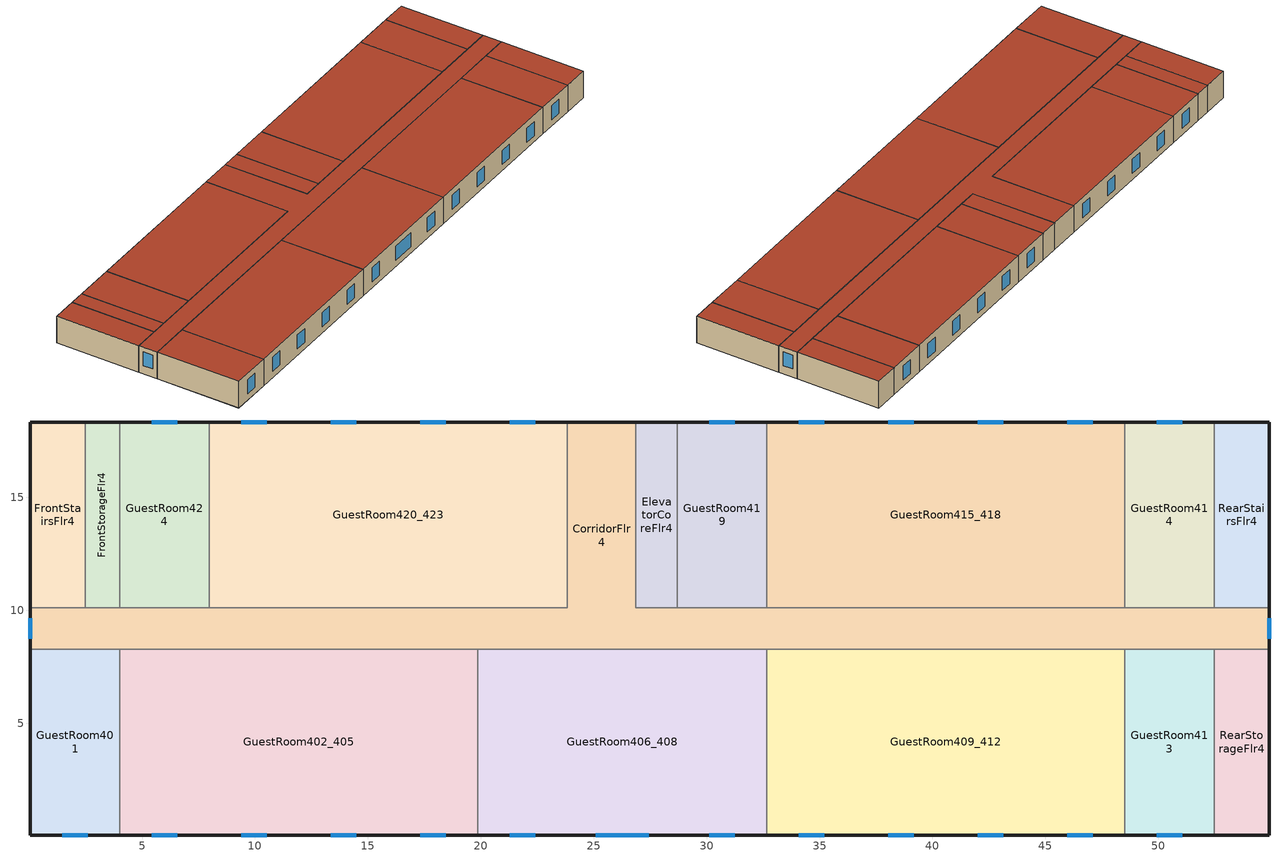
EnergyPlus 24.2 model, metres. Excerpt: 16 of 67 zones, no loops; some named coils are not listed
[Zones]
CorridorFlr4
 floor to CorridorFlr3 (int_slab_floor): 54.91,8.28 0.05,8.28 0.05,10.11 23.82,10.11 23.82,18.34 26.87,18.34 26.87,10.11 54.91,10.11 z8.84
 wall outside (res_ext_wall): 54.91,8.28 54.91,10.11 / 26.87,18.34 23.82,18.34 / 0.05,10.11 0.05,8.28 z8.84:11.58
 wall to GuestRoom414 (int_wall): 52.47,10.11 48.51,10.11 z8.84:11.58
 wall to GuestRoom415_418 (int_wall): 48.51,10.11 32.66,10.11 z8.84:11.58
 wall to GuestRoom419 (int_wall): 32.66,10.11 28.7,10.11 z8.84:11.58
 wall to ElevatorCoreFlr4 (int_wall): 28.7,10.11 26.87,10.11 26.87,18.34 z8.84:11.58
 wall to GuestRoom420_423 (int_wall): 23.82,18.34 23.82,10.11 7.97,10.11 z8.84:11.58
 wall to GuestRoom424 (int_wall): 7.97,10.11 4.01,10.11 z8.84:11.58
 wall to FrontStorageFlr4 (int_wall): 4.01,10.11 2.49,10.11 z8.84:11.58
 wall to FrontStairsFlr4 (int_wall): 2.49,10.11 0.05,10.11 z8.84:11.58
 wall to GuestRoom401 (int_wall): 0.05,8.28 4.01,8.28 z8.84:11.58
 wall to GuestRoom402_405 (int_wall): 4.01,8.28 19.86,8.28 z8.84:11.58
 wall to GuestRoom406_408 (int_wall): 19.86,8.28 32.66,8.28 z8.84:11.58
 wall to GuestRoom409_412 (int_wall): 32.66,8.28 48.51,8.28 z8.84:11.58
 wall to GuestRoom413 (int_wall): 48.51,8.28 52.47,8.28 z8.84:11.58
 wall to RearStorageFlr4 (int_wall): 52.47,8.28 54.91,8.28 z8.84:11.58
 wall to RearStairsFlr4 (int_wall): 54.91,10.11 52.47,10.11 z8.84:11.58
 window (ResWindow_U_0.37_SHGC_0.38): 54.91,8.73 54.91,9.66 / 0.05,9.66 0.05,8.73 z9.68:11.1
 roof outside (res_roof): 0.05,8.28 54.91,8.28 54.91,10.11 26.87,10.11 26.87,18.34 23.82,18.34 23.82,10.11 0.05,10.11 z11.58
ElevatorCoreFlr4
 floor to ElevatorCoreFlr3 (int_slab_floor): 28.7,10.11 26.87,10.11 26.87,18.34 28.7,18.34 z8.84
 wall outside (res_ext_wall): 28.7,18.34 26.87,18.34 z8.84:11.58
 wall to GuestRoom419 (int_wall): 28.7,10.11 28.7,18.34 z8.84:11.58
 roof outside (res_roof): 26.87,10.11 28.7,10.11 28.7,18.34 26.87,18.34 z11.58
FrontStairsFlr4
 floor to FrontStairsFlr3 (int_slab_floor): 2.49,10.11 0.05,10.11 0.05,18.34 2.49,18.34 z8.84
 wall outside (res_ext_wall): 2.49,18.34 0.05,18.34 0.05,10.11 z8.84:11.58
 wall to FrontStorageFlr4 (int_wall): 2.49,10.11 2.49,18.34 z8.84:11.58
 roof outside (res_roof): 0.05,10.11 2.49,10.11 2.49,18.34 0.05,18.34 z11.58
FrontStorageFlr4
 floor to FrontStorageFlr3 (int_slab_floor): 4.01,10.11 2.49,10.11 2.49,18.34 4.01,18.34 z8.84
 wall outside (res_ext_wall): 4.01,18.34 2.49,18.34 z8.84:11.58
 wall to GuestRoom424 (int_wall): 4.01,10.11 4.01,18.34 z8.84:11.58
 roof outside (res_roof): 2.49,10.11 4.01,10.11 4.01,18.34 2.49,18.34 z11.58
GuestRoom401
 floor to GuestRoom301 (int_slab_floor): 4.01,0.05 0.05,0.05 0.05,8.28 4.01,8.28 z8.84
 wall outside (res_ext_wall): 0.05,8.28 0.05,0.05 4.01,0.05 z8.84:11.58
 wall to GuestRoom402_405 (int_wall): 4.01,0.05 4.01,8.28 z8.84:11.58
 window (ResWindow_U_0.37_SHGC_0.38): 1.46,0.05 2.6,0.05 z9.49:10.93
 roof outside (res_roof): 0.05,0.05 4.01,0.05 4.01,8.28 0.05,8.28 z11.58
GuestRoom402_405
 floor to GuestRoom302_305 (int_slab_floor): 19.86,0.05 4.01,0.05 4.01,8.28 19.86,8.28 z8.84
 wall outside (res_ext_wall): 4.01,0.05 19.86,0.05 z8.84:11.58
 wall to GuestRoom406_408 (int_wall): 19.86,0.05 19.86,8.28 z8.84:11.58
 window (ResWindow_U_0.37_SHGC_0.38): 5.42,0.05 6.56,0.05 / 9.39,0.05 10.52,0.05 / 13.35,0.05 14.49,0.05 / 17.31,0.05 18.45,0.05 z9.49:10.93
 roof outside (res_roof): 4.01,0.05 19.86,0.05 19.86,8.28 4.01,8.28 z11.58
GuestRoom406_408
 floor to GuestRoom306_308 (int_slab_floor): 32.66,0.05 19.86,0.05 19.86,8.28 32.66,8.28 z8.84
 wall outside (res_ext_wall): 19.86,0.05 32.66,0.05 z8.84:11.58
 wall to GuestRoom409_412 (int_wall): 32.66,0.05 32.66,8.28 z8.84:11.58
 window (ResWindow_U_0.37_SHGC_0.38): 21.27,0.05 22.41,0.05 / 30.11,0.05 31.25,0.05 / 25.08,0.05 27.44,0.05 z9.49:10.93
 roof outside (res_roof): 19.86,0.05 32.66,0.05 32.66,8.28 19.86,8.28 z11.58
GuestRoom409_412
 floor to GuestRoom309_312 (int_slab_floor): 48.51,0.05 32.66,0.05 32.66,8.28 48.51,8.28 z8.84
 wall outside (res_ext_wall): 32.66,0.05 48.51,0.05 z8.84:11.58
 wall to GuestRoom413 (int_wall): 48.51,0.05 48.51,8.28 z8.84:11.58
 window (ResWindow_U_0.37_SHGC_0.38): 34.07,0.05 35.21,0.05 / 38.04,0.05 39.18,0.05 / 42,0.05 43.14,0.05 / 45.96,0.05 47.1,0.05 z9.49:10.93
 roof outside (res_roof): 32.66,0.05 48.51,0.05 48.51,8.28 32.66,8.28 z11.58
GuestRoom413
 floor to GuestRoom313 (int_slab_floor): 52.47,0.05 48.51,0.05 48.51,8.28 52.47,8.28 z8.84
 wall outside (res_ext_wall): 48.51,0.05 52.47,0.05 z8.84:11.58
 wall to RearStorageFlr4 (int_wall): 52.47,0.05 52.47,8.28 z8.84:11.58
 window (ResWindow_U_0.37_SHGC_0.38): 49.92,0.05 51.06,0.05 z9.49:10.93
 roof outside (res_roof): 48.51,0.05 52.47,0.05 52.47,8.28 48.51,8.28 z11.58
GuestRoom414
 floor to GuestRoom314 (int_slab_floor): 52.47,10.11 48.51,10.11 48.51,18.34 52.47,18.34 z8.84
 wall outside (res_ext_wall): 52.47,18.34 48.51,18.34 z8.84:11.58
 wall to GuestRoom415_418 (int_wall): 48.51,18.34 48.51,10.11 z8.84:11.58
 wall to RearStairsFlr4 (int_wall): 52.47,10.11 52.47,18.34 z8.84:11.58
 window (ResWindow_U_0.37_SHGC_0.38): 51.06,18.34 49.92,18.34 z9.49:10.93
 roof outside (res_roof): 48.51,10.11 52.47,10.11 52.47,18.34 48.51,18.34 z11.58
GuestRoom415_418
 floor to GuestRoom315_318 (int_slab_floor): 48.51,10.11 32.66,10.11 32.66,18.34 48.51,18.34 z8.84
 wall outside (res_ext_wall): 48.51,18.34 32.66,18.34 z8.84:11.58
 wall to GuestRoom419 (int_wall): 32.66,18.34 32.66,10.11 z8.84:11.58
 window (ResWindow_U_0.37_SHGC_0.38): 47.1,18.34 45.96,18.34 / 43.14,18.34 42,18.34 / 39.18,18.34 38.04,18.34 / 35.21,18.34 34.07,18.34 z9.49:10.93
 roof outside (res_roof): 32.66,10.11 48.51,10.11 48.51,18.34 32.66,18.34 z11.58
GuestRoom419
 floor to GuestRoom319 (int_slab_floor): 32.66,10.11 28.7,10.11 28.7,18.34 32.66,18.34 z8.84
 wall outside (res_ext_wall): 32.66,18.34 28.7,18.34 z8.84:11.58
 window (ResWindow_U_0.37_SHGC_0.38): 31.25,18.34 30.11,18.34 z9.49:10.93
 roof outside (res_roof): 28.7,10.11 32.66,10.11 32.66,18.34 28.7,18.34 z11.58
GuestRoom420_423
 floor to GuestRoom320_323 (int_slab_floor): 23.82,10.11 7.97,10.11 7.97,18.34 23.82,18.34 z8.84
 wall outside (res_ext_wall): 23.82,18.34 7.97,18.34 z8.84:11.58
 wall to GuestRoom424 (int_wall): 7.97,18.34 7.97,10.11 z8.84:11.58
 window (ResWindow_U_0.37_SHGC_0.38): 22.41,18.34 21.27,18.34 / 18.45,18.34 17.31,18.34 / 14.49,18.34 13.35,18.34 / 10.52,18.34 9.39,18.34 z9.49:10.93
 roof outside (res_roof): 7.97,10.11 23.82,10.11 23.82,18.34 7.97,18.34 z11.58
GuestRoom424
 floor to GuestRoom324 (int_slab_floor): 7.97,10.11 4.01,10.11 4.01,18.34 7.97,18.34 z8.84
 wall outside (res_ext_wall): 7.97,18.34 4.01,18.34 z8.84:11.58
 window (ResWindow_U_0.37_SHGC_0.38): 6.56,18.34 5.42,18.34 z9.49:10.93
 roof outside (res_roof): 4.01,10.11 7.97,10.11 7.97,18.34 4.01,18.34 z11.58
RearStairsFlr4
 floor to RearStairsFlr3 (int_slab_floor): 54.91,10.11 52.47,10.11 52.47,18.34 54.91,18.34 z8.84
 wall outside (res_ext_wall): 54.91,10.11 54.91,18.34 52.47,18.34 z8.84:11.58
 roof outside (res_roof): 52.47,10.11 54.91,10.11 54.91,18.34 52.47,18.34 z11.58
RearStorageFlr4
 floor to RearStorageFlr3 (int_slab_floor): 54.91,0.05 52.47,0.05 52.47,8.28 54.91,8.28 z8.84
 wall outside (res_ext_wall): 52.47,0.05 54.91,0.05 54.91,8.28 z8.84:11.58
 roof outside (res_roof): 52.47,0.05 54.91,0.05 54.91,8.28 52.47,8.28 z11.58
[Building]
HotelSmall: Loads convergence tolerance value=0.04; Maximum number of warmup days=15; Minimum number of warmup days=6; North axis=180; Solar distribution=MinimalShadowing; Temperature convergence tolerance value=0.4; Terrain=Suburbs
[Site:GroundTemperature:FCfactorMethod]
January ground temperature=7.1; February ground temperature=3; March ground temperature=-1; April ground temperature=0.8; May ground temperature=-0.2; June ground temperature=4.8; July ground temperature=6.1; August ground temperature=13.7; September ground temperature=22.2; October ground temperature=22.7; November ground temperature=21.7; December ground temperature=18.5
[Site:Location]
Denver-Aurora-Buckley.AFB_CO_USA WMO=724695: Elevation=1726; Latitude=39.72; Longitude=-104.75; Time zone=-7
[Site:WaterMainsTemperature]
Annual average outdoor air temperature=9.95; Calculation method=Correlation; Maximum difference in monthly average outdoor air temperatures=23.7
[SizingPeriod:DesignDay] Barometric pressure=82237; Day of month=21; Daylight saving time indicator=No; Dry bulb temperature range modifier type=DefaultMultipliers; Humidity condition type=WetBulb; Rain indicator=No; Snow indicator=No
Name | Ashrae clear sky optical depth for beam irradiance taub | Ashrae clear sky optical depth for diffuse irradiance taud | Daily dry bulb temperature range | Day type | Maximum dry bulb temperature | Month | Solar model indicator | Wetbulb or dewpoint at maximum dry bulb | Wind direction | Wind speed | Sky clearness
Denver-Aurora-Buckley.AFB_CO_USA Ann Clg .4% Condns DB=>MWB | 0.423 | 2.02 | 14.8 | SummerDesignDay | 33.9 | 7 | ASHRAETau | 15 | 30 | 3.6
Denver-Aurora-Buckley.AFB_CO_USA Ann Htg 99.6% Condns DB |  |  | 0 | WinterDesignDay | -17.9 | 12 | ASHRAEClearSky | -17.9 | 180 | 2.5 | 0
[Construction]
ResWindow_U_0.37_SHGC_0.38: Residential Window Glazing Layer
int_slab_floor: 100mm Normalweight concrete floor, CP02 CARPET PAD
int_wall: G01 13mm gypsum board, G01 13mm gypsum board
res_ext_wall: F07 25mm stucco, G01 16mm gypsum board, Res_Exterior_Wall_Insulation, G01 16mm gypsum board
res_roof: F13 Built-up roofing, Res_Roof_Insulation, F08 Metal surface
[Material]
Name | Conductivity | Density | Roughness | Specific heat | Thickness | Solar absorptance | Thermal absorptance | Visible absorptance
100mm Normalweight concrete floor | 2.31 | 2322 | MediumRough | 832 | 0.1016
F07 25mm stucco | 0.72 | 1856 | Smooth | 840 | 0.0254 | 0.7 | 0.9 | 0.7
F08 Metal surface | 45.28 | 7824 | Smooth | 500 | 0.0008
F13 Built-up roofing | 0.16 | 1120 | Rough | 1460 | 0.0095 | 0.77 | 0.9
G01 13mm gypsum board | 0.16 | 800 | Smooth | 1090 | 0.0127 | 0.7 | 0.9 | 0.5
G01 16mm gypsum board | 0.16 | 800 | MediumSmooth | 1090 | 0.0159
[Material:NoMass] Solar absorptance=0.7; Thermal absorptance=0.9
Name | Roughness | Thermal resistance | Visible absorptance
CP02 CARPET PAD | VeryRough | 0.21648 | 0.8
Res_Exterior_Wall_Insulation | MediumSmooth | 2.81828 | 0.7
Res_Roof_Insulation | MediumSmooth | 5.30668 | 0.7
[WindowMaterial:SimpleGlazingSystem]
Residential Window Glazing Layer: Solar heat gain coefficient=0.38; U factor=2.10096; Visible transmittance=0.418
[DesignSpecification:OutdoorAir] Outdoor air flow per person=0; Outdoor air flow per zone=0; Outdoor air method=Flow/Area
Name | Outdoor air flow per zone floor area
SZ DSOA CorridorFlr4; SZ DSOA FrontStairsFlr4; SZ DSOA RearStairsFlr4 | 0.000304682
SZ DSOA GuestRoom401; SZ DSOA GuestRoom402_405; SZ DSOA GuestRoom409_412; SZ DSOA GuestRoom413; SZ DSOA GuestRoom414; SZ DSOA GuestRoom415_418; SZ DSOA GuestRoom419; SZ DSOA GuestRoom420_423; SZ DSOA GuestRoom424 | 0.000413173
SZ DSOA GuestRoom406_408 | 0.000405419
[ElectricEquipment] End use subcategory=MiscPlug; Fraction latent=0; Fraction lost=0; Fraction radiant=0.5
Name | Design level | Design level calculation method | Schedule | Zone or zonelist or space or spacelist | Watts per floor area
CorridorFlr4_PlugLoad | 0 | EquipmentLevel | AlwaysOff | CorridorFlr4
ElevatorCoreFlr4_PlugLoad | 0 | EquipmentLevel | AlwaysOff | ElevatorCoreFlr4
FrontStairsFlr4_PlugLoad | 0 | EquipmentLevel | AlwaysOff | FrontStairsFlr4
FrontStorageFlr4_PlugLoad | 0 | EquipmentLevel | AlwaysOff | FrontStorageFlr4
GuestRoom401_PlugLoad |  | Watts/Area | Guestroom_Eqp_Sch_Adva | GuestRoom401 | 11.8935
GuestRoom402_405_PlugLoad |  | Watts/Area | AlwaysOff | GuestRoom402_405 | 11.8935
GuestRoom406_408_PlugLoad |  | Watts/Area | AlwaysOff | GuestRoom406_408 | 11.8935
GuestRoom409_412_PlugLoad |  | Watts/Area | Guestroom_Eqp_Sch_Adva | GuestRoom409_412 | 11.8935
GuestRoom413_PlugLoad |  | Watts/Area | AlwaysOff | GuestRoom413 | 11.8935
GuestRoom414_PlugLoad |  | Watts/Area | AlwaysOff | GuestRoom414 | 11.8935
GuestRoom415_418_PlugLoad |  | Watts/Area | Guestroom_Eqp_Sch_Adva | GuestRoom415_418 | 11.8935
GuestRoom419_PlugLoad |  | Watts/Area | Guestroom_Eqp_Sch_Adva | GuestRoom419 | 11.8935
GuestRoom420_423_PlugLoad |  | Watts/Area | Guestroom_Eqp_Sch_Adva | GuestRoom420_423 | 11.8935
GuestRoom424_PlugLoad |  | Watts/Area | Guestroom_Eqp_Sch_Adva | GuestRoom424 | 11.8935
RearStairsFlr4_PlugLoad | 0 | EquipmentLevel | AlwaysOff | RearStairsFlr4
RearStorageFlr4_PlugLoad | 0 | EquipmentLevel | AlwaysOff | RearStorageFlr4
[Exterior:Lights]
Exterior_Lights: Control option=AstronomicalClock; Design level=2819.7; End use subcategory=General; Schedule=Exterior_Lgt_ALWAYS_ON
[Lights] Design level calculation method=Watts/Area; End use subcategory=LightsWired; Fraction radiant=0.7; Fraction replaceable=1; Fraction visible=0.2; Lighting level=0; Return air fraction=0
Name | Schedule | Watts per floor area | Zone or zonelist or space or spacelist
CorridorFlr4_Lights | BLDG_LIGHT_CORRIDOR_SCH | 5.29584 | CorridorFlr4
ElevatorCoreFlr4_Lights | AlwaysOff | 0 | ElevatorCoreFlr4
FrontStairsFlr4_Lights | BLDG_LIGHT_STAIR_SCH | 5.27432 | FrontStairsFlr4
FrontStorageFlr4_Lights | BLDG_LIGHT_STORAGE_SCH | 4.09029 | FrontStorageFlr4
GuestRoom401_Lights | BLDG_LIGHT_GUESTROOM_SCH | 4.4132 | GuestRoom401
GuestRoom402_405_Lights | AlwaysOff | 4.4132 | GuestRoom402_405
GuestRoom406_408_Lights | AlwaysOff | 4.4132 | GuestRoom406_408
GuestRoom409_412_Lights | BLDG_LIGHT_GUESTROOM_SCH | 4.4132 | GuestRoom409_412
GuestRoom413_Lights | AlwaysOff | 4.4132 | GuestRoom413
GuestRoom414_Lights | AlwaysOff | 4.4132 | GuestRoom414
GuestRoom415_418_Lights | BLDG_LIGHT_GUESTROOM_SCH | 4.4132 | GuestRoom415_418
GuestRoom419_Lights | BLDG_LIGHT_GUESTROOM_SCH | 4.4132 | GuestRoom419
GuestRoom420_423_Lights | BLDG_LIGHT_GUESTROOM_SCH | 4.4132 | GuestRoom420_423
GuestRoom424_Lights | BLDG_LIGHT_GUESTROOM_SCH | 4.4132 | GuestRoom424
RearStairsFlr4_Lights | BLDG_LIGHT_STAIR_SCH | 5.27432 | RearStairsFlr4
RearStorageFlr4_Lights | BLDG_LIGHT_STORAGE_SCH | 4.09029 | RearStorageFlr4
[People] Activity level schedule=Activity_Sch; Fraction radiant=0.3; Mean radiant temperature calculation type=EnclosureAveraged; Number of people calculation method=People; Sensible heat fraction=Autocalculate
Name | Number of people | Number of people schedule | Zone or zonelist or space or spacelist
CorridorFlr4_People | 0 | AlwaysOff | CorridorFlr4
ElevatorCoreFlr4_People | 0 | AlwaysOff | ElevatorCoreFlr4
FrontStairsFlr4_People | 0 | AlwaysOff | FrontStairsFlr4
FrontStorageFlr4_People | 0 | AlwaysOff | FrontStorageFlr4
GuestRoom401_People | 1.5 | GuestRoom_Occ_Sch | GuestRoom401
GuestRoom402_405_People | 6 | AlwaysOff | GuestRoom402_405
GuestRoom406_408_People | 4.5 | AlwaysOff | GuestRoom406_408
GuestRoom409_412_People | 6 | GuestRoom_Occ_Sch | GuestRoom409_412
GuestRoom413_People | 1.5 | AlwaysOff | GuestRoom413
GuestRoom414_People | 1.5 | AlwaysOff | GuestRoom414
GuestRoom415_418_People | 6 | GuestRoom_Occ_Sch | GuestRoom415_418
GuestRoom419_People | 1.5 | GuestRoom_Occ_Sch | GuestRoom419
GuestRoom420_423_People | 6 | GuestRoom_Occ_Sch | GuestRoom420_423
GuestRoom424_People | 1.5 | GuestRoom_Occ_Sch | GuestRoom424
RearStairsFlr4_People | 0 | AlwaysOff | RearStairsFlr4
RearStorageFlr4_People | 0 | AlwaysOff | RearStorageFlr4
[Sizing:Zone] Account for dedicated outdoor air system=No; Cooling design air flow method=DesignDay; Cooling design air flow rate=0; Cooling minimum air flow fraction=0; Dedicated outdoor air high setpoint temperature for design=Autosize; Dedicated outdoor air low setpoint temperature for design=Autosize; Dedicated outdoor air system control strategy=NeutralSupplyAir; Heating design air flow method=DesignDay; Heating design air flow rate=0; Heating maximum air flow fraction=0; Zone cooling design supply air humidity ratio=0.008; Zone cooling design supply air temperature=14; Zone cooling design supply air temperature input method=SupplyAirTemperature; Zone heating design supply air humidity ratio=0.008; Zone heating design supply air temperature=50; Zone heating design supply air temperature input method=SupplyAirTemperature
Name | Design specification outdoor air object
RearStairsFlr4 | SZ DSOA RearStairsFlr4
CorridorFlr4 | SZ DSOA CorridorFlr4
GuestRoom401 | SZ DSOA GuestRoom401
GuestRoom402_405 | SZ DSOA GuestRoom402_405
GuestRoom406_408 | SZ DSOA GuestRoom406_408
GuestRoom409_412 | SZ DSOA GuestRoom409_412
GuestRoom413 | SZ DSOA GuestRoom413
GuestRoom414 | SZ DSOA GuestRoom414
GuestRoom415_418 | SZ DSOA GuestRoom415_418
GuestRoom419 | SZ DSOA GuestRoom419
GuestRoom420_423 | SZ DSOA GuestRoom420_423
GuestRoom424 | SZ DSOA GuestRoom424
FrontStairsFlr4 | SZ DSOA FrontStairsFlr4
[ThermostatSetpoint:DualSetpoint]
Name | Cooling setpoint temperature schedule | Heating setpoint temperature schedule
CommonArea Thermostat Dual SP Control | CommonArea_ClgSP_Sch | CommonArea_HtgSP_Sch
N OccGuestRoom Thermostat Dual SP Control | OBCReset_N_OccGuestRoom_ClgSP_Sch_20min | OBCReset_N_OccGuestRoom_HtgSP_Sch_20min
S OccGuestRoom Thermostat Dual SP Control | PythonControlledSetpoint_2 | PythonControlledSetpoint_2
VacGuestRoom Thermostat Dual SP Control | PythonControlledSetpoint | PythonControlledSetpoint
[ThermostatSetpoint:SingleHeating]
SemiHeated_HtgSP: Setpoint temperature schedule=SemiHeated_HtgSP_Sch
[Zone] Multiplier=1; Type=1
CorridorFlr4; ElevatorCoreFlr4; FrontStairsFlr4; FrontStorageFlr4; GuestRoom401; GuestRoom402_405; GuestRoom406_408; GuestRoom409_412; GuestRoom413; GuestRoom414; GuestRoom415_418; GuestRoom419; GuestRoom420_423; GuestRoom424; RearStairsFlr4; RearStorageFlr4
[ZoneControl:Thermostat]
Name | Zone or zonelist | Control 1 | Control type schedule
401 Thermostat | GuestRoom401 | N OccGuestRoom Thermostat Dual SP Control | COMPACT HVAC-ALWAYS 4
402_405 Thermostat | GuestRoom402_405 | VacGuestRoom Thermostat Dual SP Control | COMPACT HVAC-ALWAYS 4
406_408 Thermostat | GuestRoom406_408 | VacGuestRoom Thermostat Dual SP Control | COMPACT HVAC-ALWAYS 4
409_412 Thermostat | GuestRoom409_412 | N OccGuestRoom Thermostat Dual SP Control | COMPACT HVAC-ALWAYS 4
413 Thermostat | GuestRoom413 | VacGuestRoom Thermostat Dual SP Control | COMPACT HVAC-ALWAYS 4
414 Thermostat | GuestRoom414 | VacGuestRoom Thermostat Dual SP Control | COMPACT HVAC-ALWAYS 4
415_418 Thermostat | GuestRoom415_418 | S OccGuestRoom Thermostat Dual SP Control | COMPACT HVAC-ALWAYS 4
419 Thermostat | GuestRoom419 | S OccGuestRoom Thermostat Dual SP Control | COMPACT HVAC-ALWAYS 4
420_423 Thermostat | GuestRoom420_423 | S OccGuestRoom Thermostat Dual SP Control | COMPACT HVAC-ALWAYS 4
424 Thermostat | GuestRoom424 | S OccGuestRoom Thermostat Dual SP Control | COMPACT HVAC-ALWAYS 4
CorridorFlr4 Thermostat | CorridorFlr4 | CommonArea Thermostat Dual SP Control | COMPACT HVAC-ALWAYS 4
FrontStairsFlr4 Thermostat | FrontStairsFlr4 | SemiHeated_HtgSP | COMPACT HVAC-ALWAYS 1
RearStairsFlr4 Thermostat | RearStairsFlr4 | SemiHeated_HtgSP | COMPACT HVAC-ALWAYS 1
[Zone equipment]
GuestRoom401: 401 PTAC
GuestRoom402_405: 402_405 PTAC
GuestRoom406_408: 406_408 PTAC
GuestRoom409_412: 409_412 PTAC
GuestRoom413: 413 PTAC
GuestRoom414: 414 PTAC
GuestRoom415_418: 415_418 PTAC
GuestRoom419: 419 PTAC
GuestRoom420_423: 420_423 PTAC
GuestRoom424: 424 PTAC
CorridorFlr4: CorridorFlr4 PTAC
FrontStairsFlr4: FrontStairsFlr4 UnitHeater
RearStairsFlr4: RearStairsFlr4 UnitHeater
[ZoneHVAC:PackagedTerminalAirConditioner] Availability schedule=AlwaysOn; Fan placement=DrawThrough
Name | Cooling coil | Cooling outdoor air flow rate | Cooling supply air flow rate | Heating coil | Heating outdoor air flow rate | Heating supply air flow rate | No load outdoor air flow rate | No load supply air flow rate | Supply air fan | Supply air fan operating mode schedule
314 PTAC | 314 PTAC Cooling Coil | 0.0134777 | 0.1298 | 314 PTAC Heating Coil | 0.0134777 | 0.1298 | 0.0134777 | 0.1298 | 314 PTAC Supply Fan | Occ_Guestroom_Vent_Ctrl_20min
315_318 PTAC | 315_318 PTAC Cooling Coil | 0.0539108 | 0.5192 | 315_318 PTAC Heating Coil | 0.0539108 | 0.5192 | 0.0539108 | 0.5192 | 315_318 PTAC Supply Fan | Occ_Guestroom_Vent_Ctrl_20min
319 PTAC | 319 PTAC Cooling Coil | 0.0134777 | 0.1298 | 319 PTAC Heating Coil | 0.0134777 | 0.1298 | 0.0134777 | 0.1298 | 319 PTAC Supply Fan | Vac_Guestroom_Vent_Ctrl
320_323 PTAC | 320_323 PTAC Cooling Coil | 0.0539108 | 0.5192 | 320_323 PTAC Heating Coil | 0.0539108 | 0.5192 | 0.0539108 | 0.5192 | 320_323 PTAC Supply Fan | Occ_Guestroom_Vent_Ctrl_20min
324 PTAC | 324 PTAC Cooling Coil | 0.0134777 | 0.1298 | 324 PTAC Heating Coil | 0.0134777 | 0.1298 | 0.0134777 | 0.1298 | 324 PTAC Supply Fan | Vac_Guestroom_Vent_Ctrl
401 PTAC | 401 PTAC Cooling Coil | 0.0134777 | 0.1298 | 401 PTAC Heating Coil | 0.0134777 | 0.1298 | 0.0134777 | 0.1298 | 401 PTAC Supply Fan | Occ_Guestroom_Vent_Ctrl_20min
402_405 PTAC | 402_405 PTAC Cooling Coil | 0.0539108 | 0.5192 | 402_405 PTAC Heating Coil | 0.0539108 | 0.5192 | 0.0539108 | 0.5192 | 402_405 PTAC Supply Fan | Vac_Guestroom_Vent_Ctrl
406_408 PTAC | 406_408 PTAC Cooling Coil | 0.0427312 | 0.3894 | 406_408 PTAC Heating Coil | 0.0427312 | 0.3894 | 0.0427312 | 0.3894 | 406_408 PTAC Supply Fan | Vac_Guestroom_Vent_Ctrl
409_412 PTAC | 409_412 PTAC Cooling Coil | 0.0539108 | 0.5192 | 409_412 PTAC Heating Coil | 0.0539108 | 0.5192 | 0.0539108 | 0.5192 | 409_412 PTAC Supply Fan | Occ_Guestroom_Vent_Ctrl_20min
413 PTAC | 413 PTAC Cooling Coil | 0.0134777 | 0.1298 | 413 PTAC Heating Coil | 0.0134777 | 0.1298 | 0.0134777 | 0.1298 | 413 PTAC Supply Fan | Vac_Guestroom_Vent_Ctrl
414 PTAC | 414 PTAC Cooling Coil | 0.0134777 | 0.1298 | 414 PTAC Heating Coil | 0.0134777 | 0.1298 | 0.0134777 | 0.1298 | 414 PTAC Supply Fan | Vac_Guestroom_Vent_Ctrl
415_418 PTAC | 415_418 PTAC Cooling Coil | 0.0539108 | 0.5192 | 415_418 PTAC Heating Coil | 0.0539108 | 0.5192 | 0.0539108 | 0.5192 | 415_418 PTAC Supply Fan | Occ_Guestroom_Vent_Ctrl_20min
419 PTAC | 419 PTAC Cooling Coil | 0.0134777 | 0.1298 | 419 PTAC Heating Coil | 0.0134777 | 0.1298 | 0.0134777 | 0.1298 | 419 PTAC Supply Fan | Occ_Guestroom_Vent_Ctrl_20min
420_423 PTAC | 420_423 PTAC Cooling Coil | 0.0539108 | 0.5192 | 420_423 PTAC Heating Coil | 0.0539108 | 0.5192 | 0.0539108 | 0.5192 | 420_423 PTAC Supply Fan | Occ_Guestroom_Vent_Ctrl_20min
424 PTAC | 424 PTAC Cooling Coil | 0.0134777 | 0.1298 | 424 PTAC Heating Coil | 0.0134777 | 0.1298 | 0.0134777 | 0.1298 | 424 PTAC Supply Fan | Occ_Guestroom_Vent_Ctrl_20min
CorridorFlr1 PTAC | CorridorFlr1 PTAC Cooling Coil | 0.0458699 | 0.1298 | CorridorFlr1 PTAC Heating Coil | 0.0458699 | 0.1298 | 0.0458699 | 0.1298 | CorridorFlr1 PTAC Supply Fan | AlwaysOn
CorridorFlr2 PTAC | CorridorFlr2 PTAC Cooling Coil | 0.0382254 | 0.1298 | CorridorFlr2 PTAC Heating Coil | 0.0382254 | 0.1298 | 0.0382254 | 0.1298 | CorridorFlr2 PTAC Supply Fan | AlwaysOn
CorridorFlr3 PTAC | CorridorFlr3 PTAC Cooling Coil | 0.0382254 | 0.1298 | CorridorFlr3 PTAC Heating Coil | 0.0382254 | 0.1298 | 0.0382254 | 0.1298 | CorridorFlr3 PTAC Supply Fan | AlwaysOn
CorridorFlr4 PTAC | CorridorFlr4 PTAC Cooling Coil | 0.0382254 | 0.1298 | CorridorFlr4 PTAC Heating Coil | 0.0382254 | 0.1298 | 0.0382254 | 0.1298 | CorridorFlr4 PTAC Supply Fan | AlwaysOn
[ZoneHVAC:UnitHeater] Availability schedule=AlwaysOn; Heating convergence tolerance=0.001; Maximum supply air flow rate=Autosize; Supply air fan operation during no heating=Yes
Name | Heating coil | Supply air fan
FrontStairsFlr1 UnitHeater | FrontStairsFlr1UnitHeaterHeatingCoil | FrontStairsFlr1UnitHeaterFan
FrontStairsFlr2 UnitHeater | FrontStairsFlr2UnitHeaterHeatingCoil | FrontStairsFlr2UnitHeaterFan
FrontStairsFlr3 UnitHeater | FrontStairsFlr3UnitHeaterHeatingCoil | FrontStairsFlr3UnitHeaterFan
FrontStairsFlr4 UnitHeater | FrontStairsFlr4UnitHeaterHeatingCoil | FrontStairsFlr4UnitHeaterFan
MechRm UnitHeater | MechRmUnitHeaterHeatingCoil | MechRmUnitHeaterFan
RearStairsFlr1 UnitHeater | RearStairsFlr1UnitHeaterHeatingCoil | RearStairsFlr1UnitHeaterFan
RearStairsFlr2 UnitHeater | RearStairsFlr2UnitHeaterHeatingCoil | RearStairsFlr2UnitHeaterFan
RearStairsFlr3 UnitHeater | RearStairsFlr3UnitHeaterHeatingCoil | RearStairsFlr3UnitHeaterFan
RearStairsFlr4 UnitHeater | RearStairsFlr4UnitHeaterHeatingCoil | RearStairsFlr4UnitHeaterFan
[ZoneInfiltration:DesignFlowRate] Constant term coefficient=0; Design flow rate=0; Design flow rate calculation method=Flow/ExteriorArea; Temperature term coefficient=0; Velocity squared term coefficient=0; Velocity term coefficient=0.224
Name | Flow rate per exterior surface area | Schedule | Zone or zonelist or space or spacelist
CorridorFlr4_Infiltration | 7.277e-05 | AlwaysOn | CorridorFlr4
ElevatorCoreFlr4_Infiltration | 0.000142297 | AlwaysOn | ElevatorCoreFlr4
FrontStairsFlr4_Infiltration | 0.00033745 | AlwaysOn | FrontStairsFlr4
FrontStorageFlr4_Infiltration | 0.00014224 | AlwaysOn | FrontStorageFlr4
GuestRoom401_Infiltration | 0.000288121 | GuestRoom_Infil_Sch | GuestRoom401
GuestRoom402_405_Infiltration | 0.00014224 | GuestRoom_Infil_Sch | GuestRoom402_405
GuestRoom406_408_Infiltration | 0.00014224 | GuestRoom_Infil_Sch | GuestRoom406_408
GuestRoom409_412_Infiltration | 0.00014224 | GuestRoom_Infil_Sch | GuestRoom409_412
GuestRoom413_Infiltration | 0.00014224 | GuestRoom_Infil_Sch | GuestRoom413
GuestRoom414_Infiltration | 0.00014224 | GuestRoom_Infil_Sch | GuestRoom414
GuestRoom415_418_Infiltration | 0.00014224 | GuestRoom_Infil_Sch | GuestRoom415_418
GuestRoom419_Infiltration | 0.00014224 | GuestRoom_Infil_Sch | GuestRoom419
GuestRoom420_423_Infiltration | 0.00014224 | GuestRoom_Infil_Sch | GuestRoom420_423
GuestRoom424_Infiltration | 0.00014224 | GuestRoom_Infil_Sch | GuestRoom424
RearStairsFlr4_Infiltration | 0.000337507 | AlwaysOn | RearStairsFlr4
RearStorageFlr4_Infiltration | 0.000337507 | AlwaysOn | RearStorageFlr4
[ZoneVentilation:WindandStackOpenArea] Delta temperature=-100; Discharge coefficient for opening=Autocalculate; Height difference=5.7909; Maximum indoor temperature=25.56; Maximum outdoor temperature=26.67; Maximum wind speed=40; Minimum indoor temperature=18.89; Minimum outdoor temperature=15.56; Opening area=0.0021; Opening area fraction schedule=Sliding_Doors_Ventilation_Availability_SCH; Opening effectiveness=Autocalculate
Name | Effective angle | Zone or space
GUESTROOM401 Sliding Door Ventilation | 0 | GUESTROOM401
GUESTROOM409_412 Sliding Door Ventilation | 0 | GUESTROOM409_412
GUESTROOM415_418 Sliding Door Ventilation | 180 | GUESTROOM415_418
GUESTROOM419 Sliding Door Ventilation | 180 | GUESTROOM419
GUESTROOM420_423 Sliding Door Ventilation | 180 | GUESTROOM420_423
GUESTROOM424 Sliding Door Ventilation | 180 | GUESTROOM424
[Schedule:Compact]
Activity_Sch: Through: 12/31, For: AllDays, Until: 24:00, 132
AlwaysOff: Through: 12/31, For: AllDays, Until: 24:00, 0
AlwaysOn; COMPACT HVAC-ALWAYS 1; Exterior_Lgt_ALWAYS_ON: Through: 12/31, For: AllDays, Until: 24:00, 1
BLDG_LIGHT_CORRIDOR_SCH: Through: 12/31, For: AllDays, Until: 24:00, 0.65
BLDG_LIGHT_GUESTROOM_SCH: Through: 12/31, For: Weekdays, Until: 1:00, 0.11, Until: 2:00, 0.09, Until: 5:00, 0.06, Until: 6:00, 0.11, Until: 7:00, 0.35, Until: 8:00, 0.45, Until: 10:00, 0.35, Until: 16:00, 0.05, Until: 17:00, 0.064, Until: 18:00, 0.07, Until: 19:00, 0.54, Until: 20:00, 0.71, Until: 21:00, 0.8, Until: 22:00, 0.71, Until: 23:00, 0.54, Until: 24:00, 0.26, For: Saturday Sunday Holidays, Until: 2:00, 0.13, Until: 6:00, 0.06, Until: 8:00, 0.33, Until: 9:00, 0.45, Until: 10:00, 0.186667, Until: 11:00, 0.062121, Until: 17:00, 0.05, Until: 18:00, 0.0825, Until: 19:00, 0.68, Until: 22:00, 0.8, Until: 23:00, 0.68, Until: 24:00, 0.33, For: WinterDesignDay, Until: 24:00, 0, For: SummerDesignDay CustomDay1 CustomDay2, Until: 24:00, 1
BLDG_LIGHT_STAIR_SCH: Through: 12/31, For: AllDays, Until: 24:00, 0.55
BLDG_LIGHT_STORAGE_SCH: Through: 12/31, For: Weekdays, Until: 7:00, 0.05418, Until: 8:00, 0.10836, Until: 18:00, 0.21672, Until: 22:00, 0.10836, Until: 24:00, 0.05418, For: Saturday Sunday Holidays, Until: 7:00, 0.05418, Until: 8:00, 0.10836, Until: 18:00, 0.21672, Until: 22:00, 0.10836, Until: 24:00, 0.05418, For: WinterDesignDay, Until: 24:00, 0, For: SummerDesignDay CustomDay1 CustomDay2, Until: 24:00, 1
COMPACT HVAC-ALWAYS 4: Through: 12/31, For: AllDays, Until: 24:00, 4
CommonArea_ClgSP_Sch: Through: 12/31, For: AllDays, Until: 24:00, 23.889
CommonArea_HtgSP_Sch: Through: 12/31, For: AllDays, Until: 24:00, 21.111
GuestRoom_Eqp_Sch_Adva: Through: 12/31, For: Weekdays, Until: 06:00, 0.09, Until: 07:00, 0.62, Until: 08:00, 0.9, Until: 10:00, 0.43, Until: 16:00, 0.12, Until: 17:00, 0.19, Until: 19:00, 0.48, Until: 20:00, 0.46, Until: 21:00, 0.62, Until: 22:00, 0.69, Until: 23:00, 0.34, Until: 24:00, 0.09, For: Saturday Sunday Holidays, Until: 06:00, 0.09, Until: 07:00, 0.3, Until: 08:00, 0.62, Until: 09:00, 0.9, Until: 10:00, 0.62, Until: 16:00, 0.13, Until: 17:00, 0.21, Until: 18:00, 0.4, Until: 19:00, 0.48, Until: 20:00, 0.46, Until: 21:00, 0.62, Until: 22:00, 0.69, Until: 23:00, 0.34, Until: 24:00, 0.09, For: WinterDesignDay, Until: 24:00, 0, For: SummerDesignDay CustomDay1 CustomDay2, Until: 24:00, 1
GuestRoom_Infil_Sch: Through: 12/31, For: Weekdays Saturday Sunday Holidays, Until: 24:00, 0.25, For: WinterDesignDay, Until: 24:00, 0, For: SummerDesignDay CustomDay1 CustomDay2, Until: 24:00, 1
GuestRoom_Occ_Sch: Through: 12/31, For: Weekdays, Until: 06:00, 1, Until: 07:00, 0.77, Until: 09:00, 0.43, Until: 15:00, 0.2, Until: 16:00, 0.31, Until: 19:00, 0.54, Until: 21:00, 0.77, Until: 22:00, 0.89, Until: 24:00, 1, For: Saturday Sunday Holidays, Until: 06:00, 1, Until: 07:00, 0.77, Until: 09:00, 0.53, Until: 17:00, 0.3, Until: 18:00, 0.53, Until: 19:00, 0.54, Until: 21:00, 0.65, Until: 24:00, 0.77, For: WinterDesignDay, Until: 24:00, 0, For: SummerDesignDay CustomDay1 CustomDay2, Until: 24:00, 1
OBCReset_N_OccGuestRoom_ClgSP_Sch_20min: Through: 12/31, For: SummerDesignDay WinterDesignDay, Until: 24:00, 21.111, For: AllOtherDays, Until: 7:50, 21.111, Until: 9:00, 23.333, Until: 10:50, 21.111, Until: 16:10, 23.333, Until: 17:50, 21.111, Until: 19:00, 23.333, Until: 24:00, 21.111
OBCReset_N_OccGuestRoom_HtgSP_Sch_20min: Through: 12/31, For: SummerDesignDay WinterDesignDay, Until: 24:00, 21.111, For: AllOtherDays, Until: 7:50, 21.111, Until: 9:00, 18.889, Until: 10:50, 21.111, Until: 16:10, 18.889, Until: 17:50, 21.111, Until: 19:00, 18.889, Until: 24:00, 21.111
Occ_Guestroom_Vent_Ctrl_20min: Through: 12/31, For: SummerDesignDay WinterDesignDay, Until: 24:00, 1, For: AllOtherDays, Until: 7:50, 1, Until: 9:00, 0, Until: 10:50, 1, Until: 13:00, 0, Until: 14:00, 1, Until: 16:10, 0, Until: 17:50, 1, Until: 19:00, 0, Until: 24:00, 1
SemiHeated_HtgSP_Sch: Through: 12/31, For: AllDays, Until: 24:00, 7.2
Sliding_Doors_Ventilation_Availability_SCH: Through: 12/31, For: WinterDesignDay SummerDesignDay, Until: 24:00, 0, For: Allotherdays, Until: 6:00, 0, Until: 9:00, 1, Until: 16:00, 0, Until: 22:00, 1, Until: 24:00, 0
Vac_Guestroom_Vent_Ctrl: Through: 12/31, For: SummerDesignDay WinterDesignDay, Until: 24:00, 1, For: AllOtherDays, Until: 15:00, 0, Until: 16:00, 1, Until: 24:00, 0
[Schedule:Constant] Hourly value=22
PythonControlledSetpoint; PythonControlledSetpoint_2
